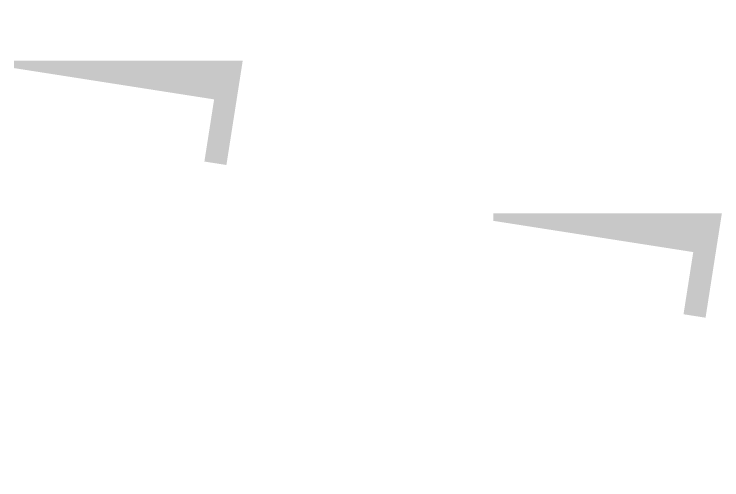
# Model space of a CAD drawing. Header units: millimetres. Extents: x -472210 to 610932, y -1721835 to -571782.
# Drawn here: x 200794 to 280168, y -624031 to -571782 of the extents above; entities that cross this region are included whole.
import ezdxf

# ---------------------------------------------------------------- set-up
doc = ezdxf.new("R2010")
doc.units = ezdxf.units.MM
doc.header["$LTSCALE"] = 400
doc.layers.add('C13記号2', color=3, linetype='Continuous')
doc.layers.add('C26外構', color=140, linetype='Continuous')

msp = doc.modelspace()

# ---------------------------------------------------------------- hatches: boundary and pattern name
at = {"layer": 'C13記号2', "true_color": 0xc7c8ca}
h = msp.add_hatch(color=9, dxfattribs=at)
h.dxf.hatch_style = 1
h.paths.add_polyline_path([(229404.96, -572611.47), (229534.6, -571782.19)], flags=0)
edge = h.paths.add_edge_path(flags=17)
edge.add_line((229404.96, -572611.47), (229534.6, -571782.19))
edge.add_line((229404.96, -572611.47), (251832.56, -576117.53))
edge.add_line((251832.56, -576117.53), (250742.1, -583092.98))
edge.add_line((250742.1, -583092.98), (253212.1, -583479.11))
edge.add_line((253212.1, -583479.11), (255040.66, -571782.19))
edge.add_line((255040.66, -571782.19), (229534.6, -571782.19))
edge = h.paths.add_edge_path(flags=17)
edge.add_line((229534.6, -571782.19), (229404.96, -572611.47))
edge.add_line((255040.66, -571782.19), (229534.6, -571782.19))
edge.add_line((253212.1, -583479.11), (255040.66, -571782.19))
edge.add_line((250742.1, -583092.98), (253212.1, -583479.11))
edge.add_line((251832.56, -576117.53), (250742.1, -583092.98))
edge.add_line((229404.96, -572611.47), (251832.56, -576117.53))
h = msp.add_hatch(color=9, dxfattribs=at)
h.dxf.hatch_style = 1
h.paths.add_polyline_path([(200793.92, -577838.55), (200923.56, -577009.27)], flags=0)
edge = h.paths.add_edge_path(flags=17)
edge.add_line((200793.92, -577838.55), (200923.56, -577009.27))
edge.add_line((200793.92, -577838.55), (223221.53, -581344.61))
edge.add_line((223221.53, -581344.61), (222131.07, -588320.07))
edge.add_line((222131.07, -588320.07), (224601.07, -588706.2))
edge.add_line((224601.07, -588706.2), (226429.62, -577009.27))
edge.add_line((226429.62, -577009.27), (200923.56, -577009.27))
edge = h.paths.add_edge_path(flags=17)
edge.add_line((200923.56, -577009.27), (200793.92, -577838.55))
edge.add_line((226429.62, -577009.27), (200923.56, -577009.27))
edge.add_line((224601.07, -588706.2), (226429.62, -577009.27))
edge.add_line((222131.07, -588320.07), (224601.07, -588706.2))
edge.add_line((223221.53, -581344.61), (222131.07, -588320.07))
edge.add_line((200793.92, -577838.55), (223221.53, -581344.61))
at = {"layer": 'C26外構', "true_color": 0xd7ebd2}
h = msp.add_hatch(color=254, dxfattribs=at)
h.dxf.hatch_style = 1
edge = h.paths.add_edge_path()
edge.add_line((200793.92, -577838.55), (200793.92, -577009.27))
edge.add_line((200793.92, -577009.27), (200793.92, -577838.55))
edge.add_line((200793.92, -577838.55), (223221.53, -581344.61))
edge.add_line((223221.53, -581344.61), (222131.07, -588320.07))
edge.add_line((222131.07, -588320.07), (224601.07, -588706.2))
edge.add_line((224601.07, -588706.2), (226429.62, -577009.27))
edge.add_line((226429.62, -577009.27), (200793.92, -577009.27))
h = msp.add_hatch(color=254, dxfattribs=at)
h.dxf.hatch_style = 1
edge = h.paths.add_edge_path()
edge.add_line((200793.92, -577838.55), (200793.92, -577009.27))
edge.add_line((200793.92, -577009.27), (200793.92, -577838.55))
edge.add_line((200793.92, -577838.55), (223221.53, -581344.61))
edge.add_line((223221.53, -581344.61), (222131.07, -588320.07))
edge.add_line((222131.07, -588320.07), (224601.07, -588706.2))
edge.add_line((224601.07, -588706.2), (226429.62, -577009.27))
edge.add_line((226429.62, -577009.27), (200793.92, -577009.27))
h = msp.add_hatch(color=254, dxfattribs=at)
h.dxf.hatch_style = 1
edge = h.paths.add_edge_path()
edge.add_line((254532.37, -594970.83), (254532.37, -594141.55))
edge.add_line((254532.37, -594141.55), (254532.37, -594970.83))
edge.add_line((254532.37, -594970.83), (276959.98, -598476.89))
edge.add_line((276959.98, -598476.89), (275869.52, -605452.34))
edge.add_line((275869.52, -605452.34), (278339.52, -605838.47))
edge.add_line((278339.52, -605838.47), (280168.08, -594141.55))
edge.add_line((280168.08, -594141.55), (254532.37, -594141.55))
at = {"layer": 'C26外構', "true_color": 0xc7c8ca}
h = msp.add_hatch(color=9, dxfattribs=at)
h.dxf.hatch_style = 1
h.paths.add_polyline_path([(243322.99, -613162.91), (243322.99, -612333.63)], flags=0)
edge = h.paths.add_edge_path(flags=17)
edge.add_line((243322.99, -613162.91), (243322.99, -612333.63))
edge.add_line((243322.99, -613162.91), (265750.6, -616668.97))
edge.add_line((265750.6, -616668.97), (264660.14, -623644.43))
edge.add_line((264660.14, -623644.43), (267130.14, -624030.56))
edge.add_line((267130.14, -624030.56), (268958.7, -612333.63))
edge.add_line((268958.7, -612333.63), (243322.99, -612333.63))
edge = h.paths.add_edge_path(flags=17)
edge.add_line((243322.99, -612333.63), (243322.99, -613162.91))
edge.add_line((268958.7, -612333.63), (243322.99, -612333.63))
edge.add_line((267130.14, -624030.56), (268958.7, -612333.63))
edge.add_line((264660.14, -623644.43), (267130.14, -624030.56))
edge.add_line((265750.6, -616668.97), (264660.14, -623644.43))
edge.add_line((243322.99, -613162.91), (265750.6, -616668.97))
h = msp.add_hatch(color=9, dxfattribs=at)
h.dxf.hatch_style = 1
h.paths.add_polyline_path([(243322.99, -613162.91), (243322.99, -612333.63)], flags=0)
edge = h.paths.add_edge_path(flags=17)
edge.add_line((243322.99, -613162.91), (243322.99, -612333.63))
edge.add_line((243322.99, -613162.91), (265750.6, -616668.97))
edge.add_line((265750.6, -616668.97), (264660.14, -623644.43))
edge.add_line((264660.14, -623644.43), (267130.14, -624030.56))
edge.add_line((267130.14, -624030.56), (268958.7, -612333.63))
edge.add_line((268958.7, -612333.63), (243322.99, -612333.63))
edge = h.paths.add_edge_path(flags=17)
edge.add_line((243322.99, -612333.63), (243322.99, -613162.91))
edge.add_line((268958.7, -612333.63), (243322.99, -612333.63))
edge.add_line((267130.14, -624030.56), (268958.7, -612333.63))
edge.add_line((264660.14, -623644.43), (267130.14, -624030.56))
edge.add_line((265750.6, -616668.97), (264660.14, -623644.43))
edge.add_line((243322.99, -613162.91), (265750.6, -616668.97))

doc.saveas('drawing.dxf')
